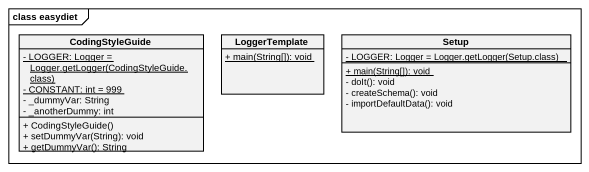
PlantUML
@startuml
mainframe class easydiet
hide circle
hide empty members
skinparam classAttributeIconSize 0
class CodingStyleGuide {
  {static} {field} - LOGGER: Logger = Logger.getLogger(CodingStyleGuide.class)
  {static} - CONSTANT: int = 999
  - _dummyVar: String
  - _anotherDummy: int
  + CodingStyleGuide()
  + setDummyVar(String): void
  + getDummyVar(): String
}
class LoggerTemplate {
  {static} + main(String[]): void
}
class Setup {
  {static} {field} - LOGGER: Logger = Logger.getLogger(Setup.class)
  {static} + main(String[]): void
  - doIt(): void
  - createSchema(): void
  - importDefaultData(): void
}
@enduml
